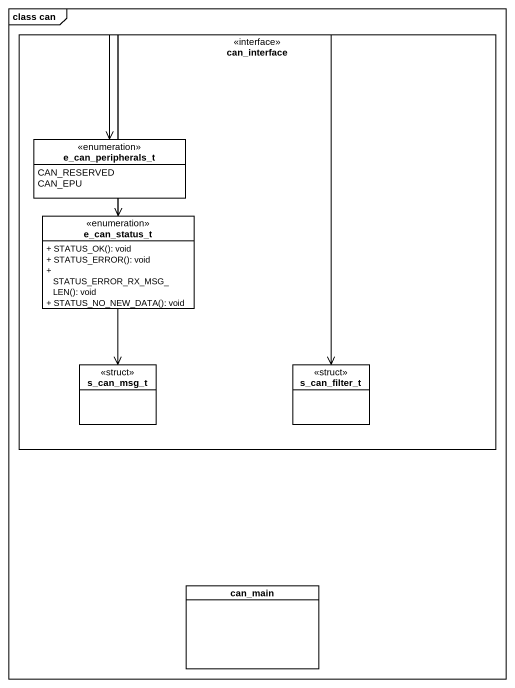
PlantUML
@startuml
mainframe class can
hide circle
hide empty members
skinparam classAttributeIconSize 0
rectangle can_interface <<interface>> {
  enum e_can_peripherals_t {
    CAN_RESERVED
    CAN_EPU
  }
  enum e_can_status_t {
    + STATUS_OK(): void
    + STATUS_ERROR(): void
    + STATUS_ERROR_RX_MSG_LEN(): void
    + STATUS_NO_NEW_DATA(): void
  }
  class s_can_msg_t <<struct>>
  class s_can_filter_t <<struct>>
}
class can_main
can_interface -left-> e_can_peripherals_t
can_interface -left-> e_can_status_t
can_interface --> s_can_msg_t
can_interface --> s_can_filter_t
@enduml
